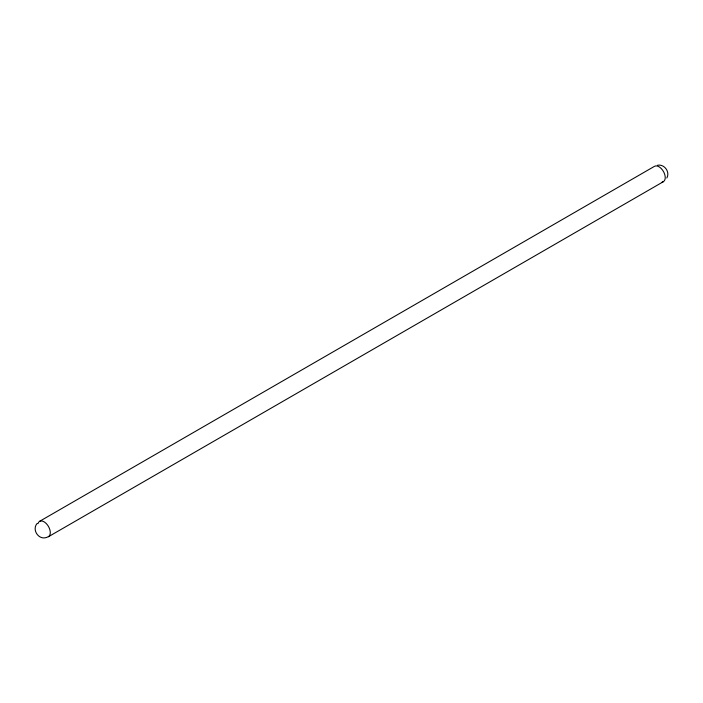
<?xml version="1.0" encoding="UTF-8"?>
<svg xmlns="http://www.w3.org/2000/svg" width="703" height="703" viewBox="0 0 703 703"><rect width="100%" height="100%" fill="white"/><g stroke="black" fill="none" stroke-linecap="round" stroke-linejoin="round"><path stroke-width="1.05" d="M666.822 178.026C670.302 171.989 664.397 163.861 657.569 165.231M37.154 523.427C31.503 529.684 38.788 540.51 46.688 537.382M39.588 521.336L654.537 166.295A8.875 5.123 60 0 1 663.957 172.446A8.875 5.123 60 0 1 662.112 182.068M48.463 536.705L663.412 181.664M37.962 523.647A8.875 5.123 60 0 1 47.848 525.475A8.875 5.123 60 0 1 47.163 537.11"/></g></svg>
